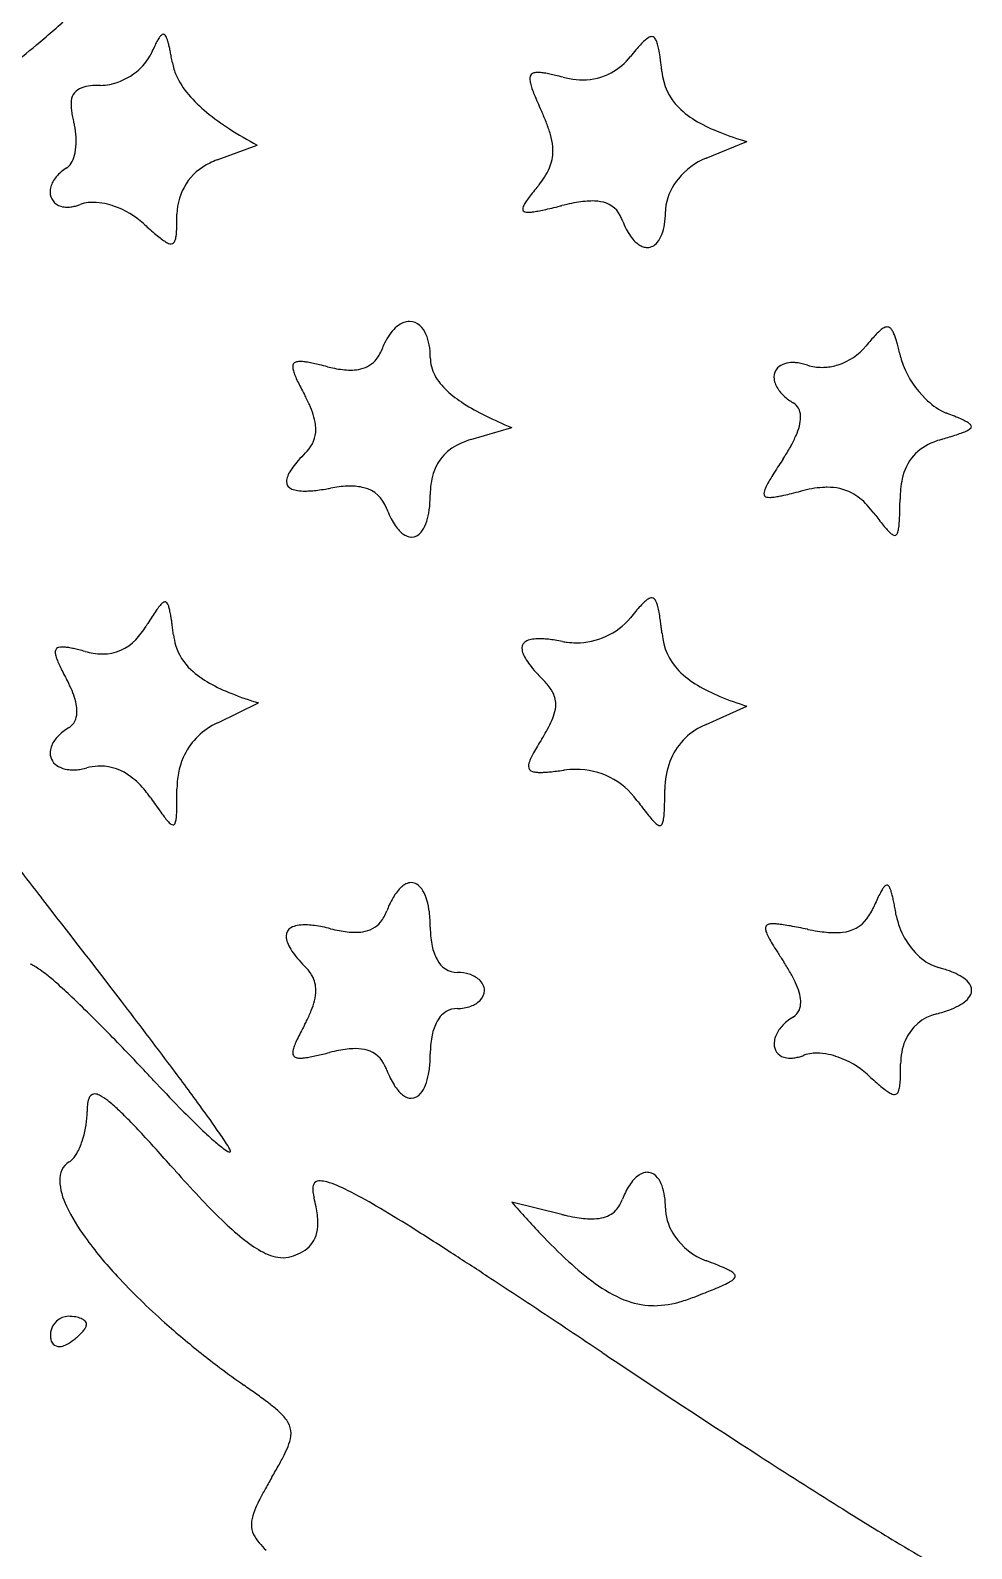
# Model space of a CAD drawing. Extents: x 22 to 127, y -150 to -3.
# Drawn here: x 100.45 to 126.46, y -96.92 to -54.98 of the extents above; entities that cross this region are included whole.
import ezdxf

# ---------------------------------------------------------------- set-up
doc = ezdxf.new("R2010")
doc.units = 0

msp = doc.modelspace()

# ---------------------------------------------------------------- linework, layer by layer
for p, q in [((105.606, -58.558), (106.713, -58.149)), ((119.125, -58.509), (120.25, -58.051)), ((112.625, -66.283), (113.75, -65.949)), ((108.03549, -67.705627), (108.035711, -67.705627)), ((105.625, -74.104), (106.75, -73.555)), ((119.125, -74.15), (120.25, -73.648)), ((115.136, -87.687), (113.75, -87.35))]:
    msp.add_line(p, q)
for centre, radius, start, end in [((84.575924, -36.191137), 25.011281, 310.188479, 312.868873), ((69.536052, -18.421475), 48.291281, 307.821622, 310.215188), ((106.73949, -56.795329), 3.174031, 151.658705, 154.451978), ((105.056826, -55.88375), 1.260318, 146.531225, 151.818446), ((104.355544, -55.414444), 0.416531, 134.942009, 147.1838), ((104.131071, -55.180958), 0.092895, 95.489414, 138.673429), ((104.121474, -55.143686), 0.055201, 54.065238, 89.263054), ((104.07378, -55.205269), 0.133077, 29.654023, 52.998787), ((103.842125, -55.347345), 0.404783, 21.175098, 30.907424), ((103.312229, -55.559247), 0.975463, 16.550613, 21.538432), ((102.556016, -55.791385), 1.766486, 14.84462, 16.78103), ((101.356302, -56.10596), 3.006755, 12.57152, 14.781939), ((118.728697, -56.671487), 1.918897, 132.744905, 137.536524), ((117.890275, -55.75613), 0.67763, 122.572238, 133.215258), ((117.633399, -55.341444), 0.189998, 93.516534, 124.616618), ((117.621607, -55.252247), 0.100442, 46.34557, 89.92156), ((117.512606, -55.35922), 0.253133, 21.423218, 45.209191), ((116.963774, -55.597282), 0.851261, 13.778321, 22.846956), ((102.537668, -55.029399), 1.381334, 307.677669, 334.457656), ((115.365637, -60.819079), 12.693021, 155.7101, 155.844939), ((110.700072, -58.699824), 7.568718, 154.374674, 155.804364), ((98.883867, -56.661367), 5.540804, 11.255945, 12.612323), ((94.917704, -57.45524), 9.585637, 10.486349, 11.282477), ((87.866313, -58.761021), 16.756911, 9.913955, 10.488437), ((115.616358, -54.55675), 1.822271, 299.005952, 321.223906), ((126.799729, -63.705544), 12.626624, 139.589044, 140.640859), ((120.877844, -58.657106), 4.84489, 137.372443, 139.648162), ((115.602348, -55.94753), 2.256986, 10.07077, 14.182588), ((112.519329, -56.504771), 5.389953, 7.956241, 10.172227), ((109.120709, -57.002745), 8.824816, 8.000888, 8.103977), ((106.84099, -57.318576), 11.126304, 7.374934, 7.977438), ((102.277762, -54.752687), 1.759581, 282.096998, 308.868699), ((105.854557, -55.611475), 1.504986, 190.123213, 203.877826), ((114.393835, -56.292975), 0.140996, 101.198405, 179.191598), ((114.4622, -56.542957), 0.399925, 88.854694, 103.851907), ((114.468864, -56.926197), 0.783085, 86.60819, 89.902714), ((114.423179, -57.559629), 1.418134, 80.767056, 86.279787), ((114.152665, -59.276638), 3.156313, 78.017885, 80.921032), ((113.482087, -62.487167), 6.436117, 76.741617, 78.111877), ((115.727223, -54.711574), 1.633256, 269.408329, 298.2382), ((100.273723, -58.169841), 17.748513, 6.964192, 7.378928), ((90.179913, -59.407556), 27.917924, 6.773055, 6.973875), ((119.50261, -55.981512), 1.60517, 184.770287, 224.923206), ((101.989313, -56.963578), 0.41305, 107.384425, 174.620612), ((102.212976, -57.539926), 1.030723, 95.996955, 109.677733), ((102.370659, -58.869372), 2.369435, 89.580673, 96.430418), ((102.38277, -55.189569), 1.310441, 270.228674, 281.610782), ((106.493458, -55.308518), 2.211915, 204.35466, 220.82291), ((114.540244, -56.316584), 0.288528, 174.910035, 180.114969), ((114.815383, -56.304756), 0.563804, 181.260875, 194.103608), ((115.718966, -56.093094), 1.491801, 193.531376, 199.314924), ((117.530947, -55.46937), 3.408114, 199.134805, 202.106398), ((111.710184, -70.003389), 14.158374, 75.85984, 76.738045), ((115.780641, -53.844904), 2.504918, 255.866862, 260.142721), ((115.716781, -54.241687), 2.103065, 260.006227, 269.824998), ((102.348163, -57.030102), 0.77724, 172.217593, 180.259873), ((102.777328, -57.027761), 1.20641, 180.27859, 186.997841), ((107.791951, -54.212452), 3.9111, 220.538342, 230.706981), ((121.47054, -53.876232), 7.657639, 202.057337, 203.765639), ((131.416644, -49.513517), 18.518494, 203.717739, 204.494907), ((103.496727, -56.941979), 1.930903, 186.923581, 191.529854), ((104.548895, -56.730189), 3.004173, 191.476644, 194.624186), ((109.536575, -52.110292), 6.642872, 230.543747, 237.321876), ((144.979785, -43.37018), 33.408047, 204.438274, 204.505142), ((109.163023, -59.711905), 5.96064, 21.335088, 24.638121), ((120.076418, -55.365784), 2.446452, 225.643851, 240.86552), ((105.28661, -56.544992), 3.764753, 194.51675, 194.694841), ((99.591942, -58.038311), 2.122457, 11.939068, 14.6922), ((99.578443, -58.041845), 2.136396, 3.077971, 11.956895), ((111.690319, -48.783638), 10.605834, 237.231553, 242.011123), ((111.627433, -58.755585), 3.317195, 15.69941, 21.435676), ((113.019854, -58.370226), 1.872453, 5.50852, 15.876675), ((121.231115, -53.355358), 4.764787, 240.507105, 248.760582), ((122.74725, -49.523147), 8.885974, 248.600211, 253.678148), ((100.07988, -58.042653), 1.634726, 348.544509, 0.35005), ((99.717003, -58.033208), 1.997572, 0.01555, 3.043997), ((113.524222, -58.312008), 1.364858, 0.055091, 5.108323), ((101.195921, -58.411464), 0.449437, 307.59076, 334.696224), ((100.741776, -58.181293), 0.958491, 333.860663, 348.808798), ((106.080225, -60.074407), 1.580282, 115.211025, 179.513887), ((106.278677, -60.373608), 1.936215, 110.329514, 116.753028), ((113.700684, -58.313206), 1.188399, 336.939178, 0.121031), ((119.870892, -60.316246), 1.95512, 112.427062, 140.763267), ((101.804682, -59.561733), 0.83667, 140.015387, 151.420323), ((101.973455, -59.70294), 1.056725, 129.833124, 140.029239), ((102.147154, -59.909546), 1.326644, 121.549871, 129.878173), ((101.295867, -58.525142), 0.298554, 301.756744, 305.700115), ((112.375098, -57.56184), 2.716802, 321.694154, 327.099311), ((113.248204, -58.121004), 1.680008, 326.93644, 336.952725), ((119.548672, -60.085202), 1.559605, 139.849931, 169.63507), ((101.395168, -59.451885), 0.401782, 178.659838, 255.035464), ((101.526855, -59.444976), 0.533365, 164.503158, 179.732826), ((101.654025, -59.479995), 0.665269, 151.395136, 164.52315), ((118.066642, -62.475722), 4.799032, 141.351738, 143.574839), ((123.518503, -66.816422), 11.767847, 140.416972, 141.423939), ((111.499517, -56.886447), 3.822552, 320.497833, 321.885217), ((101.461031, -59.262346), 0.60208, 253.637732, 270.489909), ((101.46345, -59.047944), 0.816464, 270.191497, 279.27466), ((101.427357, -58.822616), 1.044664, 279.236581, 286.618237), ((101.36198, -58.597113), 1.279447, 286.53556, 291.072312), ((102.140248, -60.644879), 0.911258, 95.757549, 110.440859), ((102.178208, -60.947076), 1.215762, 89.904422, 96.108769), ((102.169638, -61.346934), 1.615652, 77.920861, 89.624135), ((102.07782, -61.811095), 2.088763, 70.493946, 78.122396), ((101.979331, -62.09122), 2.385697, 48.118629, 70.510733), ((114.128665, -59.918066), 0.074776, 178.839357, 260.415112), ((114.24726, -59.924768), 0.19353, 156.297138, 177.56657), ((114.674652, -60.101043), 0.655813, 147.479833, 157.206115), ((115.725396, -60.754006), 1.892887, 143.429004, 147.91257), ((113.501184, -54.680991), 5.379168, 280.424164, 282.287309), ((112.287023, -49.077986), 11.112216, 282.256115, 283.366614), ((109.333401, -36.609855), 23.925418, 283.345578, 283.94329), ((105.661689, -21.714548), 39.266579, 283.905833, 283.962205), ((116.617654, -65.733483), 6.095306, 101.461345, 104.068468), ((116.205819, -63.690745), 4.011469, 97.853209, 101.493956), ((116.012226, -62.267221), 2.574845, 92.590748, 97.913868), ((115.975411, -61.584141), 1.890809, 90.032325, 92.411939), ((115.991025, -60.92748), 1.23426, 76.296486, 90.774364), ((116.109459, -60.433229), 0.726024, 20.862034, 76.136751), ((119.137888, -59.985794), 1.137889, 170.837522, 179.909653), ((122.119038, -39.850591), 27.618557, 227.813762, 228.216143), ((99.189453, -60.225143), 5.309555, 357.202341, 359.274127), ((89.189472, -60.082929), 15.310544, 359.216057, 0.082065), ((114.190172, -59.728878), 0.273124, 254.288932, 268.097915), ((114.207362, -59.479846), 0.522666, 267.120693, 270.073875), ((114.197296, -58.991544), 1.011024, 270.608618, 277.27593), ((114.020171, -57.52627), 2.486952, 277.048422, 280.525222), ((115.610125, -60.697439), 1.288564, 20.88855, 23.934529), ((118.974141, -59.414379), 2.311831, 200.870911, 207.166586), ((116.612251, -60.132896), 1.377096, 339.390642, 351.39411), ((115.78148, -59.99988), 2.218429, 351.208039, 359.780346), ((115.243036, -59.984027), 2.756964, 359.49379, 0.000568), ((111.05384, -52.24767), 11.001519, 228.166489, 229.313308), ((106.766211, -57.244795), 4.417074, 229.229132, 231.770234), ((105.095278, -59.374751), 1.709925, 231.586782, 236.868998), ((104.480233, -60.328206), 0.575355, 236.265265, 248.519921), ((104.332067, -60.761193), 0.116068, 271.95511, 345.819186), ((103.920022, -60.591037), 0.560909, 339.264646, 352.85145), ((102.604122, -60.400969), 1.890396, 352.098636, 357.473589), ((118.369477, -59.726672), 1.631286, 207.104606, 215.012079), ((117.918744, -60.045403), 1.079252, 214.882364, 225.701924), ((117.195156, -60.358455), 0.752123, 320.472591, 339.843468), ((104.341407, -60.681545), 0.195723, 248.461168, 268.424935), ((117.6636, -60.304988), 0.715274, 225.807569, 236.592958), ((117.542432, -60.49052), 0.493684, 236.476702, 251.413313), ((117.500247, -60.614501), 0.362724, 251.487032, 269.67945), ((117.488921, -60.614779), 0.362559, 271.469347, 322.170375), ((111.323135, -64.038595), 1.151925, 133.370195, 145.639918), ((111.041429, -63.736027), 0.738534, 115.748409, 133.602573), ((110.957907, -63.577572), 0.559565, 109.714589, 115.093795), ((110.928576, -63.48677), 0.464201, 90.355574, 110.087222), ((110.92236, -63.451535), 0.42897, 47.135286, 89.554432), ((110.736175, -63.653663), 0.703779, 23.639698, 47.21956), ((125.197444, -64.695821), 1.90453, 132.317772, 137.349698), ((124.385791, -63.796277), 0.69297, 121.779167, 132.768932), ((124.13898, -63.385581), 0.21396, 92.939302, 123.51492), ((124.128433, -63.294583), 0.122681, 66.457608, 90.19815), ((124.095923, -63.351789), 0.188238, 35.063865, 64.340367), ((123.842339, -63.544003), 0.506359, 24.760891, 36.382077), ((112.235411, -64.576764), 2.214058, 154.399808, 159.102058), ((111.765286, -64.345677), 1.690243, 145.505949, 154.5783), ((110.260049, -63.873701), 1.228228, 9.812261, 24.136744), ((109.545019, -64.004015), 1.955018, 359.648766, 10.004289), ((122.265174, -62.634898), 1.662628, 287.660014, 320.386427), ((131.801427, -70.522318), 10.712812, 139.298818, 140.408923), ((127.144383, -66.511532), 4.566721, 137.144361, 139.345703), ((123.212359, -63.843577), 1.20392, 19.251664, 25.150015), ((122.069349, -64.252803), 2.41796, 16.740788, 19.476086), ((120.218928, -64.812259), 4.351103, 15.01419, 16.776933), ((116.672495, -65.765876), 8.02351, 13.883553, 15.030826), ((107.832884, -64.277703), 0.14231, 100.579859, 139.170756), ((107.894857, -64.535496), 0.407326, 88.993842, 102.491516), ((107.898824, -64.990197), 0.86197, 85.215881, 89.788248), ((107.825002, -65.815561), 1.690622, 80.327762, 85.055646), ((107.499504, -67.77307), 3.675001, 77.8855, 80.452688), ((109.406457, -63.57172), 0.781472, 278.175917, 316.930441), ((109.237941, -63.449235), 0.988553, 318.41432, 340.020944), ((112.532043, -64.015903), 1.032043, 180.005383, 208.349341), ((121.512327, -64.915963), 0.758408, 89.334313, 106.323661), ((121.519363, -65.223646), 1.066042, 84.175108, 89.904614), ((121.491521, -65.486549), 1.330413, 77.600972, 84.131334), ((109.137544, -67.633432), 15.78645, 13.261825, 13.90166), ((126.26554, -63.590327), 1.812279, 193.454632, 200.717948), ((107.838354, -64.266727), 0.139779, 144.047173, 183.083539), ((108.124774, -64.262692), 0.426153, 181.553524, 196.60304), ((108.874958, -64.053815), 1.204828, 195.928303, 202.700741), ((110.488008, -63.391898), 2.94839, 202.470175, 205.844672), ((106.714338, -71.474005), 7.458302, 76.62911, 77.954795), ((104.752002, -79.74012), 15.954149, 75.835828, 76.637819), ((109.600608, -60.524222), 3.864018, 255.849917, 258.779167), ((109.399004, -61.557324), 2.811435, 258.712285, 263.402456), ((109.30096, -62.420431), 1.94278, 263.350215, 269.791944), ((109.301302, -63.052552), 1.310667, 269.676626, 279.498592), ((113.057109, -63.716642), 1.6363, 208.841141, 227.89639), ((121.360338, -64.554931), 0.360784, 136.26954, 180.914881), ((121.499775, -64.555829), 0.500199, 180.556975, 199.705999), ((121.423848, -64.628274), 0.457466, 105.816027, 135.130321), ((121.417986, -65.825253), 1.677007, 72.258802, 77.631917), ((122.323387, -62.966864), 1.321365, 252.63429, 270.151152), ((122.326655, -62.874502), 1.413722, 270.008834, 273.838635), ((122.318173, -62.786467), 1.50213, 273.936647, 287.487617), ((127.02058, -63.268127), 2.6327, 201.46349, 225.994343), ((113.743083, -61.828967), 6.559235, 205.73645, 207.371419), ((120.984286, -58.089052), 14.709201, 207.340334, 208.19162), ((114.173603, -62.523474), 3.270255, 227.3992, 237.599363), ((121.701673, -64.485798), 0.71389, 199.533532, 212.977202), ((121.87823, -64.376927), 0.921273, 212.680561, 218.368509), ((122.05018, -64.238103), 1.14226, 218.474335, 226.706809), ((104.158829, -67.1199), 4.386679, 24.245971, 28.333048), ((105.759073, -66.404056), 2.63363, 17.8953, 24.342738), ((115.724521, -60.120125), 6.130532, 237.396808, 243.813803), ((122.271653, -64.0044), 1.464233, 226.669936, 233.555344), ((122.470086, -63.738918), 1.795674, 233.494177, 238.318365), ((121.306726, -65.633084), 0.427244, 1.008181, 58.964515), ((126.545446, -63.798978), 1.920975, 225.18758, 243.226127), ((106.796485, -66.073623), 1.544879, 7.515727, 18.055784), ((117.746277, -56.053641), 10.671849, 243.707743, 248.0085), ((120.754736, -65.652734), 0.980542, 344.874339, 359.16456), ((121.070344, -65.666623), 0.664829, 359.964789, 3.540545), ((126.230827, -64.372072), 1.267798, 244.253309, 248.296969), ((111.54487, -101.443908), 38.606987, 68.273002, 68.392099), ((120.438367, -79.175191), 14.628055, 67.504265, 68.344103), ((124.150582, -70.22789), 4.941228, 65.478873, 67.578207), ((125.497569, -67.289791), 1.709093, 60.842067, 65.683518), ((126.095093, -66.231616), 0.493925, 49.327568, 61.566305), ((107.478468, -66.005452), 0.858035, 316.210272, 0.131816), ((107.261461, -66.005777), 1.075042, 0.122486, 7.172235), ((118.69112, -64.917159), 3.177095, 331.158676, 336.834881), ((119.917161, -65.436938), 1.845437, 336.697293, 345.192076), ((114.856248, -30.294651), 37.561142, 286.660449, 286.940322), ((121.887338, -53.344888), 13.462399, 286.898918, 287.783713), ((124.446432, -61.301799), 5.104094, 287.709921, 289.775107), ((125.54379, -64.338031), 1.875655, 289.610189, 294.032414), ((126.072346, -65.509798), 0.590232, 293.495336, 303.833227), ((126.314129, -65.8661), 0.159665, 302.950984, 325.324341), ((126.360407, -65.934335), 0.095831, 6.178941, 53.803959), ((126.393414, -65.922608), 0.062328, 326.577883, 356.676271), ((126.402099, -65.924026), 0.053583, 357.651572, 0.005688), ((111.147575, -69.771246), 4.397385, 134.855625, 138.582715), ((107.09053, -65.697252), 1.352142, 314.961707, 318.158741), ((112.850094, -67.614133), 1.328152, 111.732203, 162.781328), ((113.240742, -68.383092), 2.188499, 106.341004, 113.778914), ((117.012663, -63.999477), 5.090034, 327.110267, 331.22409), ((125.932679, -67.72325), 1.465361, 110.685, 137.405006), ((126.304342, -68.560352), 2.380351, 106.582506, 111.937124), ((108.806881, -67.8624), 1.373965, 143.589802, 151.874736), ((109.786866, -68.575238), 2.58577, 138.510458, 143.767035), ((137.527455, -77.679626), 19.566473, 146.909028, 147.651258), ((176.552068, -103.059094), 66.117921, 146.754056, 146.946487), ((115.827206, -63.251961), 6.491422, 326.751732, 327.251752), ((125.915856, -67.642694), 1.399276, 139.367383, 168.733094), ((107.746272, -67.441737), 0.21893, 179.666554, 251.116525), ((107.858455, -67.442923), 0.331119, 167.369965, 179.574396), ((108.14816, -67.516365), 0.629927, 151.388433, 166.613217), ((113.455635, -67.780235), 1.955832, 163.384624, 180.813387), ((123.176486, -68.769711), 2.672944, 149.268159, 153.214748), ((127.028301, -71.039249), 7.143645, 147.587422, 149.408785), ((127.201178, -67.935041), 2.717179, 167.982681, 179.956971), ((107.916088, -67.079986), 0.617712, 247.069273, 262.400569), ((108.024564, -66.349503), 1.356168, 261.939249, 270.461628), ((108.029373, -65.32234), 2.383296, 270.152369, 274.210304), ((107.946911, -64.166572), 3.542, 274.168022, 277.160808), ((107.760725, -62.674745), 5.0454, 277.146851, 279.61606), ((107.513293, -61.181734), 6.558767, 279.568494, 280.815266), ((109.401385, -71.028422), 3.467311, 96.959259, 100.929153), ((109.296317, -70.15912), 2.591684, 92.015832, 96.982103), ((109.275903, -69.695852), 2.127988, 90.015631, 91.905307), ((109.293525, -69.075955), 1.508201, 75.746034, 90.691523), ((109.454689, -68.477437), 0.888471, 19.640841, 76.31575), ((107.995209, -67.809494), 3.504791, 357.740172, 0.024423), ((120.813827, -67.780732), 0.09223, 176.223672, 261.626878), ((120.998166, -67.782987), 0.276495, 161.433995, 178.273577), ((121.583898, -67.973278), 0.892352, 152.783312, 161.826153), ((120.875276, -67.55697), 0.323787, 256.628514, 270.997759), ((120.8825, -67.310499), 0.57021, 269.840669, 269.992622), ((120.870381, -66.93361), 0.947176, 270.728699, 278.215631), ((120.674524, -65.481282), 2.412626, 277.890523, 281.290025), ((120.178417, -62.934093), 5.007663, 281.150779, 282.618829), ((118.849382, -57.024181), 11.06517, 282.649016, 283.7836), ((112.682039, -31.799326), 37.033021, 283.752314, 284.151253), ((90.478728, 56.714414), 128.289066, 284.101886, 284.110191), ((122.741142, -71.606723), 4.02563, 99.997016, 104.194502), ((122.519232, -70.329756), 2.72953, 93.744369, 100.062845), ((122.471221, -69.686745), 2.084765, 90.046292, 93.581777), ((122.498814, -69.019599), 1.417921, 62.841784, 91.183135), ((122.366539, -69.196203), 1.635851, 42.316727, 61.542896), ((93.346251, -67.578198), 31.13977, 358.899994, 359.347166), ((109.126945, -68.640826), 1.252827, 20.943822, 21.640748), ((112.894888, -67.202727), 2.780228, 200.866044, 205.944418), ((109.904073, -68.04609), 1.577647, 338.907725, 350.166736), ((108.855655, -67.855492), 2.643228, 349.977108, 358.001014), ((121.595872, -69.943334), 2.708908, 36.975446, 43.027832), ((143.288197, -53.551636), 24.480152, 217.087502, 217.503046), ((112.296896, -67.946588), 12.185546, 357.943706, 358.921227), ((112.164768, -67.559887), 1.967433, 205.893783, 212.296388), ((111.603853, -67.917356), 1.302301, 212.187696, 220.987839), ((111.266019, -68.209362), 0.855762, 221.065844, 229.914505), ((110.622161, -68.330738), 0.805265, 320.715029, 339.417045), ((131.612556, -62.522805), 9.755945, 217.451106, 218.632659), ((126.988875, -66.226237), 3.831949, 218.538289, 221.193919), ((125.160001, -67.834426), 1.396592, 220.963216, 226.71338), ((123.944568, -68.67482), 0.505386, 337.888719, 351.608391), ((122.681259, -68.460046), 1.786734, 350.706962, 355.903941), ((119.51356, -68.214306), 4.963931, 355.686401, 358.042998), ((111.080686, -68.432489), 0.565713, 229.723739, 243.1691), ((110.990489, -68.615397), 0.361791, 242.841287, 266.086893), ((110.982636, -68.674487), 0.302326, 266.807472, 269.994772), ((110.970675, -68.632082), 0.344938, 271.982578, 322.803471), ((124.487517, -68.557764), 0.409013, 225.812242, 240.475234), ((124.342603, -68.814916), 0.113842, 240.158822, 267.536924), ((124.329827, -68.843239), 0.085778, 275.273479, 345.268877), ((104.480077, -71.252623), 0.594127, 130.709126, 141.658793), ((104.180482, -70.892859), 0.126239, 95.538064, 134.13444), ((104.168445, -70.827084), 0.059875, 64.842867, 90.140029), ((104.136499, -70.874927), 0.117075, 24.850353, 60.640992), ((103.833261, -71.039388), 0.461865, 16.202081, 27.555426), ((118.749323, -72.197611), 1.951624, 132.807093, 137.565923), ((117.893279, -71.265081), 0.685791, 122.660494, 133.279219), ((117.632068, -70.844834), 0.191151, 93.545087, 124.723789), ((117.620246, -70.754266), 0.100218, 47.67398, 89.998305), ((117.517945, -70.857589), 0.245566, 21.737561, 46.259579), ((116.981471, -71.094681), 0.831979, 13.965349, 23.221573), ((117.339731, -79.814524), 16.051787, 147.421946, 148.242162), ((108.467547, -74.137392), 5.518728, 145.470031, 147.491241), ((105.532535, -72.110295), 1.951753, 141.077142, 145.65522), ((103.011987, -71.291392), 1.320898, 11.716167, 16.758981), ((101.137355, -71.688512), 3.237125, 9.177827, 11.860896), ((98.034163, -72.205657), 6.383094, 8.407928, 9.317569), ((93.917549, -72.815638), 10.544654, 7.804156, 8.416042), ((115.549139, -69.961524), 1.934339, 269.543322, 319.957209), ((127.182911, -79.54336), 13.137472, 139.586802, 140.607871), ((120.962033, -74.239789), 4.962686, 137.401625, 139.645843), ((115.650263, -71.442463), 2.20783, 10.228394, 14.386654), ((112.633373, -71.995977), 5.275071, 8.053865, 10.326158), ((109.105617, -72.51867), 8.841294, 7.969472, 8.204768), ((106.227904, -72.917754), 11.746546, 7.388122, 7.951166), ((101.832444, -70.345715), 2.117606, 316.201833, 328.916718), ((138.877693, -93.204861), 41.412859, 148.173735, 148.292556), ((85.238844, -74.00423), 19.304372, 7.355747, 7.801557), ((62.578992, -76.936798), 42.153198, 7.165205, 7.365672), ((106.139688, -71.466087), 1.749691, 186.989434, 196.559379), ((99.317781, -73.814573), 18.714623, 6.992132, 7.390573), ((87.982586, -75.209141), 30.135282, 6.798093, 7.000363), ((119.58014, -71.502304), 1.679959, 184.769905, 223.910467), ((101.278517, -72.149161), 0.142831, 147.647554, 182.70094), ((101.262656, -72.151634), 0.131182, 100.856082, 143.023102), ((101.320955, -72.383716), 0.370339, 88.972524, 102.952047), ((101.325054, -72.775675), 0.762242, 85.310188, 89.808937), ((101.26733, -73.432133), 1.421227, 80.327643, 85.15463), ((101.02323, -74.898711), 2.907975, 77.69127, 80.441446), ((100.471509, -77.457294), 5.525364, 76.254031, 77.757612), ((99.244413, -82.479425), 10.695234, 75.263518, 76.26151), ((102.462803, -70.979118), 1.224412, 269.253595, 317.179683), ((105.913082, -71.523059), 1.516279, 196.936334, 227.245488), ((114.246601, -72.04307), 0.214291, 110.503018, 180.916691), ((114.46423, -72.033185), 0.432098, 181.765699, 203.294049), ((114.40222, -72.365917), 0.572127, 97.591789, 113.777718), ((114.504028, -73.04034), 1.254145, 89.536019, 98.131564), ((114.512235, -73.785861), 1.999625, 87.384211, 89.944145), ((114.474272, -74.549005), 2.763708, 83.875231, 87.320046), ((114.34828, -75.743055), 3.964385, 81.300595, 83.905954), ((114.118485, -77.251118), 5.489856, 79.116913, 81.31044), ((115.534101, -69.871929), 2.023893, 259.204015, 262.987989), ((115.533755, -69.8749), 2.020903, 262.987427, 269.999052), ((101.549457, -72.145719), 0.413737, 181.408931, 195.861967), ((102.2294, -71.96438), 1.117411, 195.276995, 202.135894), ((103.632629, -71.404631), 2.628148, 201.912387, 205.438908), ((106.389374, -70.103314), 5.676596, 205.347977, 207.239964), ((102.534485, -69.971213), 2.23844, 255.261291, 260.987453), ((102.453015, -70.501291), 1.702146, 260.900848, 269.792585), ((115.017247, -71.811627), 1.027764, 202.447069, 212.844551), ((115.893395, -71.257195), 2.064579, 212.584081, 218.852143), ((112.262996, -67.088228), 12.278879, 207.203761, 208.233778), ((98.139375, -74.675311), 3.753604, 23.870247, 28.278705), ((106.661182, -70.730971), 2.605764, 226.990615, 240.947483), ((117.174492, -70.233337), 3.70454, 218.75468, 223.077434), ((118.58781, -68.929026), 5.627713, 222.949491, 225.051575), ((113.070184, -74.463985), 2.18766, 40.468925, 45.188324), ((120.151715, -70.907193), 2.504673, 224.649972, 239.712985), ((99.30045, -74.165208), 2.485423, 17.706088, 23.948115), ((107.803001, -68.729057), 4.910336, 240.644127, 248.622785), ((109.238422, -65.12213), 8.792357, 248.479966, 253.55941), ((113.708508, -73.921906), 1.350222, 33.120376, 40.54973), ((113.986904, -73.734839), 1.014856, 29.808778, 32.86302), ((114.249829, -73.599446), 0.719535, 0.19506, 30.861764), ((121.33106, -68.943777), 4.794966, 239.376462, 247.639816), ((122.89455, -65.205868), 8.846652, 247.484849, 252.606514), ((100.20584, -73.879604), 1.536065, 8.764666, 17.828601), ((101.102081, -73.799297), 0.633122, 340.838745, 0.857323), ((100.741023, -73.79418), 0.994118, 0.251076, 8.598864), ((114.03783, -73.585315), 0.931603, 342.840517, 359.281599), ((101.26228, -73.84958), 0.465321, 300.865344, 340.212658), ((106.406032, -75.837714), 1.899171, 117.068382, 156.097007), ((106.682511, -76.273161), 2.413211, 115.990203, 118.209137), ((111.834042, -72.692371), 3.315212, 330.164539, 334.857144), ((113.257731, -73.354494), 1.745103, 334.676416, 343.155969), ((119.793203, -75.813577), 1.789965, 114.684935, 159.004523), ((120.099358, -76.332169), 2.389819, 114.061183, 116.161929), ((101.729069, -75.030246), 0.752748, 144.462429, 156.971402), ((101.930876, -75.171528), 0.999086, 136.038318, 144.596132), ((102.144436, -75.377513), 1.295798, 128.124101, 136.037398), ((102.375773, -75.670578), 1.669165, 121.606211, 128.160449), ((126.185883, -81.818792), 13.689775, 147.939197, 148.914778), ((109.590858, -71.42084), 5.893694, 327.908497, 330.291003), ((101.453479, -74.939935), 0.460714, 174.984211, 179.975878), ((101.416743, -74.937756), 0.423983, 180.268241, 243.524211), ((101.540841, -74.95167), 0.548783, 156.833644, 174.561127), ((116.389736, -76.065365), 2.327425, 150.900884, 155.15963), ((119.240333, -77.6388), 5.583426, 148.849842, 151.018609), ((101.56714, -74.682625), 0.71971, 241.861627, 262.109988), ((101.620982, -74.371715), 1.035123, 261.520291, 270.178186), ((101.621469, -74.10086), 1.305975, 270.119874, 276.754267), ((101.587442, -73.808019), 1.600785, 276.730989, 282.348839), ((101.538658, -73.574359), 1.839474, 282.276687, 284.65366), ((102.395796, -76.834482), 1.531447, 93.072536, 104.823014), ((102.383786, -76.688378), 1.384916, 90.006581, 92.900345), ((102.372977, -76.695009), 1.391588, 52.064083, 89.561501), ((106.665059, -75.909054), 2.165253, 157.148495, 180.765983), ((114.354308, -75.314402), 0.140469, 177.628479, 258.324684), ((114.556519, -75.316123), 0.342642, 163.383855, 178.740225), ((115.098497, -75.473319), 0.90695, 154.83314, 163.658706), ((114.471207, -74.979736), 0.494085, 252.894685, 265.974313), ((114.530183, -74.343772), 1.132709, 265.256835, 270.253634), ((114.527423, -73.287183), 2.189301, 270.203471, 273.602966), ((114.409106, -71.327011), 4.153037, 273.532632, 275.513939), ((114.051896, -67.599911), 7.897215, 275.495277, 276.779956), ((113.121931, -59.717843), 15.833952, 276.754377, 277.433961), ((111.935794, -50.498466), 25.129309, 277.39596, 277.461305), ((115.522965, -77.85252), 2.458954, 90.070568, 97.570676), ((115.537062, -77.461419), 2.067923, 35.860553, 90.474506), ((120.245396, -75.950335), 2.261396, 159.874602, 180.016842), ((101.878859, -77.373519), 2.23067, 38.352773, 52.76849), ((101.227481, -77.922754), 3.0824, 34.949244, 38.845966), ((176.876457, -25.022442), 89.228005, 214.965106, 215.105146), ((87.206145, -76.143679), 17.293632, 359.159996, 359.860422), ((31.055094, -75.980519), 73.444919, 359.83985, 0.03317), ((153.723347, -48.707096), 45.734199, 217.030401, 217.282486), ((102.995623, -75.947975), 14.98703, 358.303298, 359.08257), ((71.405079, -75.426853), 46.58187, 359.063821, 359.355285), ((119.800046, -65.161984), 19.450512, 215.061985, 215.783312), ((109.108746, -72.877974), 6.265664, 215.709765, 217.605239), ((105.788052, -75.444726), 2.068633, 217.407984, 221.869446), ((102.600136, -76.520714), 1.893322, 352.610917, 357.495747), ((98.57992, -76.320547), 5.918495, 357.26033, 359.257828), ((128.548016, -67.888145), 14.084406, 217.234761, 218.158049), ((121.373312, -73.535506), 4.953748, 218.067763, 220.369716), ((118.888759, -75.65654), 1.686998, 220.142614, 225.410355), ((116.011316, -76.478492), 1.958931, 351.596694, 356.643574), ((112.221379, -76.230013), 5.756974, 356.383193, 358.390406), ((104.673223, -76.453335), 0.565318, 221.159774, 232.618334), ((104.402414, -76.816289), 0.112616, 229.98753, 264.786907), ((104.383065, -76.857427), 0.071595, 277.315789, 349.990615), ((103.984821, -76.707069), 0.496216, 340.847323, 353.387784), ((118.038656, -76.528796), 0.469077, 224.562443, 238.160771), ((117.853998, -76.829714), 0.116039, 237.235928, 266.830664), ((117.839103, -76.863396), 0.082616, 275.89089, 347.227617), ((117.43141, -76.696087), 0.522341, 339.189908, 352.444246), ((178.288981, -18.213669), 98.487352, 216.824973, 218.069032), ((111.758777, -79.681389), 1.487276, 142.261243, 149.874963), ((111.321644, -79.339751), 0.932488, 131.434107, 142.422098), ((111.161292, -79.166872), 0.696787, 129.277446, 130.956009), ((111.063871, -79.040391), 0.537225, 115.925457, 129.774389), ((110.979814, -78.862028), 0.34007, 90.764227, 116.326849), ((110.974122, -78.817601), 0.295615, 59.307638, 89.776057), ((110.856292, -78.991542), 0.50549, 29.390489, 57.88608), ((110.32631, -79.312545), 1.124967, 15.760655, 30.388555), ((127.300281, -80.565038), 3.793573, 152.351992, 154.896523), ((125.216547, -79.468866), 1.43911, 147.499907, 152.51415), ((124.387055, -78.93398), 0.452162, 136.113504, 148.188094), ((124.132642, -78.680176), 0.093089, 96.023819, 140.150266), ((124.122519, -78.63905), 0.05145, 59.080464, 89.605684), ((124.087556, -78.68982), 0.113038, 30.69954, 57.099768), ((123.881072, -78.823218), 0.358809, 21.60878, 32.182421), ((123.379891, -79.028636), 0.900439, 16.666236, 22.016848), ((122.596117, -79.270877), 1.720777, 14.673748, 16.908705), ((121.251051, -79.619892), 3.110384, 12.330965, 14.616763), ((-183.428193, -301.807293), 361.148015, 38.095743, 38.104841), ((-152.986272, -278.00852), 322.507506, 37.499856, 38.105123), ((113.079242, -80.366715), 2.976782, 155.642283, 159.063246), ((112.385672, -80.048071), 2.213533, 149.809647, 155.751795), ((109.411884, -79.583831), 2.07874, 6.709711, 16.110995), ((122.212572, -78.51119), 1.68853, 323.385549, 336.924437), ((139.794268, -86.289962), 17.53729, 155.950851, 156.057551), ((132.637385, -83.079735), 9.693431, 154.820407, 156.039472), ((118.351147, -80.258605), 6.079792, 11.001147, 12.375058), ((113.276775, -81.25123), 11.250338, 10.26978, 11.031949), ((103.23848, -83.071177), 21.452277, 9.764214, 10.272801), ((109.537742, -79.117335), 0.76723, 277.187345, 319.880258), ((109.285188, -78.933492), 1.079051, 321.056895, 339.974545), ((108.177555, -79.736594), 3.322472, 359.768813, 6.839029), ((120.90192, -79.834615), 0.16974, 98.690657, 127.532299), ((120.967861, -80.174181), 0.515558, 89.1567, 100.23281), ((120.96739, -80.919745), 1.261091, 84.51408, 89.633852), ((120.812264, -82.555342), 2.904028, 81.178102, 84.552548), ((122.821361, -78.960855), 0.931685, 274.457583, 323.252276), ((126.406528, -79.036742), 2.064906, 191.06376, 227.817201), ((107.775807, -79.993848), 0.258633, 118.994844, 181.740215), ((108.024605, -79.989274), 0.507464, 181.403281, 201.78296), ((107.911181, -80.225259), 0.526696, 99.691758, 119.672997), ((108.022266, -80.806215), 1.118122, 89.426713, 100.291189), ((108.032174, -81.401456), 1.713308, 87.351829, 89.957192), ((108.000074, -81.990814), 2.303525, 82.486888, 87.231568), ((107.869605, -82.995969), 3.317111, 78.773692, 82.522784), ((107.633102, -84.198801), 4.542972, 75.832867, 78.801378), ((109.783955, -75.67326), 4.249697, 255.849046, 259.188025), ((109.538109, -76.966907), 2.932898, 259.164803, 263.491659), ((109.433104, -77.909103), 1.984874, 263.420412, 269.778153), ((109.432253, -78.571904), 1.322075, 269.703825, 278.765856), ((114.607337, -79.750392), 3.107337, 179.992766, 181.319863), ((113.865418, -79.785173), 2.36488, 180.891461, 191.906435), ((120.867148, -79.778152), 0.104005, 131.293689, 183.505785), ((121.110301, -79.768874), 0.347315, 182.580555, 202.318852), ((121.928889, -79.461635), 1.221547, 201.068972, 208.438983), ((123.884027, -78.425017), 3.434465, 208.112735, 211.355646), ((120.213286, -86.492874), 6.88685, 79.603539, 81.277789), ((118.398472, -96.454837), 17.012767, 78.867863, 79.64631), ((110.818118, -135.104447), 56.398728, 78.643255, 78.892696), ((123.438619, -72.223088), 7.736621, 258.710135, 258.779466), ((123.145347, -73.749597), 6.182231, 258.692616, 261.232011), ((122.819868, -75.873502), 4.033534, 261.202478, 264.778054), ((122.694126, -77.271349), 2.630045, 264.734413, 269.814434), ((122.692266, -78.15595), 1.745442, 269.78145, 276.629424), ((108.550865, -79.791511), 1.069599, 201.158967, 212.078646), ((109.322092, -79.317067), 1.975058, 211.858754, 218.938462), ((112.864423, -80.004337), 1.340227, 191.567453, 208.619161), ((128.932577, -75.365944), 9.33749, 211.265445, 212.80153), ((148.451468, -62.819797), 32.54078, 212.751717, 213.279366), ((100.092517, -81.60405), 0.905959, 58.117691, 66.972738), ((99.267023, -82.958949), 2.492499, 54.310113, 58.454921), ((96.830729, -86.376092), 6.689202, 52.530842, 54.437125), ((110.329874, -78.510758), 3.265692, 218.82948, 223.794101), ((111.122452, -77.767895), 4.351929, 223.632216, 225.015392), ((107.29154, -81.620701), 1.081374, 28.781457, 45.758367), ((112.253562, -80.370921), 0.629089, 205.958507, 269.675609), ((226.861511, -11.522211), 126.240151, 213.215708, 213.237067), ((116.864493, -83.617485), 5.278196, 29.591069, 33.360219), ((125.910579, -79.617687), 1.301589, 226.822185, 253.550124), ((124.579642, -84.547086), 3.804803, 73.51703, 75.348903), ((124.883365, -83.561622), 2.773686, 67.097319, 73.757362), ((97.64815, -85.224007), 5.277806, 48.021413, 51.96544), ((89.549864, -94.336834), 17.468957, 46.409239, 48.267127), ((107.513275, -81.488154), 0.823269, 359.417621, 28.126274), ((112.25416, -82.058571), 1.05858, 72.137972, 90.225165), ((112.348327, -81.788078), 0.77227, 49.718568, 72.632137), ((112.596152, -81.515292), 0.404138, 2.168474, 51.518252), ((118.527862, -82.677805), 3.36776, 24.275254, 29.663598), ((119.787423, -82.114313), 1.98791, 16.462754, 24.395214), ((125.353755, -82.461078), 1.576849, 57.465036, 67.279443), ((125.787712, -81.791998), 0.779407, 41.325562, 57.907087), ((126.126132, -81.50648), 0.336848, 2.006933, 42.865985), ((76.183541, -108.430077), 36.892588, 45.220656, 46.465659), ((-67.556411, -212.501039), 214.853015, 36.903519, 37.509338), ((107.11395, -81.484498), 1.222611, 345.830925, 359.436506), ((112.374384, -81.256433), 0.721048, 290.113124, 314.080084), ((112.609901, -81.488935), 0.390256, 312.98703, 358.375266), ((120.65869, -81.862023), 1.080875, 3.801308, 16.725873), ((125.982883, -81.395759), 0.503182, 309.857996, 334.397149), ((126.16775, -81.491494), 0.295167, 335.648919, 356.46425), ((126.192479, -81.494678), 0.270294, 356.814664, 359.998954), ((104.938483, -80.750192), 3.52383, 333.151231, 338.223936), ((106.280907, -81.282168), 2.079852, 338.113807, 346.044189), ((112.344563, -82.715941), 0.750984, 122.867551, 155.100872), ((112.243058, -82.592197), 0.592238, 89.328385, 121.116098), ((112.255862, -80.957105), 1.042912, 269.677959, 290.57256), ((121.312234, -81.869766), 0.421975, 300.594122, 337.004276), ((121.213308, -81.839311), 0.525045, 338.162431, 1.005996), ((120.996712, -81.830466), 0.74156, 0.028843, 3.099923), ((125.795563, -83.382649), 1.272451, 103.43127, 157.262882), ((124.634731, -78.786443), 3.468227, 284.447013, 290.207062), ((125.115022, -80.077975), 2.090294, 290.08054, 298.177113), ((125.584815, -80.943003), 1.105957, 297.8842, 310.656152), ((61.190434, -123.549088), 58.185256, 43.686361, 45.227575), ((121.180058, -89.513807), 14.930342, 151.815401, 152.681471), ((103.554411, -80.067745), 5.066946, 331.801724, 333.334619), ((112.977501, -83.034483), 1.459376, 154.21935, 170.160948), ((121.969211, -83.162361), 1.01011, 138.509969, 147.638384), ((122.150877, -83.323527), 1.252961, 129.303254, 138.492925), ((122.336903, -83.549212), 1.545431, 121.605171, 129.340078), ((108.688086, -83.381283), 1.007164, 158.071754, 165.789789), ((110.126579, -83.948041), 2.553264, 154.448442, 158.328563), ((113.34128, -85.471606), 6.110719, 152.623952, 154.561126), ((114.038406, -83.232032), 2.538469, 169.859513, 180.405564), ((121.375754, -82.985988), 0.37247, 177.803269, 253.194695), ((121.504291, -82.971915), 0.500734, 175.852963, 179.976663), ((121.604592, -82.983213), 0.601602, 159.622932, 175.470623), ((121.789745, -83.050263), 0.798517, 147.539882, 159.738852), ((126.133175, -83.510535), 1.633303, 157.702773, 180.71791), ((60.286847, -124.444401), 59.457075, 43.198886, 43.708729), ((107.834937, -83.230945), 0.135583, 176.513041, 219.564999), ((108.084619, -83.230239), 0.385088, 165.534341, 178.878019), ((107.837964, -83.211576), 0.150815, 224.511248, 259.997187), ((107.898347, -82.945627), 0.423418, 258.201154, 270.91663), ((107.895559, -82.324579), 1.044455, 270.524528, 277.218504), ((107.734765, -80.998228), 2.380508, 277.046631, 280.773723), ((107.232288, -78.312564), 5.112768, 280.679439, 282.700694), ((106.111219, -73.288766), 10.260125, 282.639916, 283.617147), ((103.645772, -63.090361), 20.752307, 283.603629, 284.150263), ((109.840236, -87.655802), 4.582102, 100.985932, 104.164043), ((109.555914, -86.179181), 3.07836, 96.550155, 101.028471), ((109.43762, -85.129997), 2.022531, 90.233681, 96.611384), ((109.446799, -84.273896), 1.166544, 74.4567, 90.856025), ((109.541854, -83.8897), 0.77101, 23.642271, 73.611541), ((108.755063, -83.313459), 2.743123, 349.540033, 357.29778), ((107.785784, -83.252738), 3.714217, 357.067067, 0.042241), ((121.441843, -82.796329), 0.573199, 252.351787, 270.650529), ((121.445242, -82.544683), 0.824815, 270.215998, 279.154293), ((121.403891, -82.282743), 1.089997, 279.109671, 286.297622), ((121.323294, -82.00081), 1.38322, 286.224739, 291.133355), ((122.140248, -84.144879), 0.911258, 95.757549, 110.440859), ((122.178208, -84.447076), 1.215762, 89.904422, 96.108769), ((122.169638, -84.846934), 1.615652, 77.920861, 89.624135), ((122.07782, -85.311095), 2.088763, 70.493946, 78.122396), ((121.979331, -85.59122), 2.385697, 48.118629, 70.510733), ((63.42332, -121.497599), 55.15346, 42.858162, 43.197695), ((16.465761, -149.42761), 109.791212, 36.193238, 36.911978), ((109.014653, -84.18826), 1.375094, 20.931732, 26.229832), ((112.959891, -82.682244), 2.847819, 200.874825, 205.735937), ((109.851345, -83.521989), 1.627212, 338.548442, 349.752587), ((141.850923, -63.648895), 27.217473, 227.810269, 228.215889), ((119.000127, -83.7045), 5.49884, 357.200338, 359.285568), ((108.326522, -83.554407), 16.173495, 359.225367, 0.08292), ((131.870373, -58.037488), 38.185636, 222.801255, 224.34785), ((112.208489, -83.046348), 2.012849, 205.687269, 211.829295), ((111.6306, -83.407927), 1.331171, 211.724565, 220.181819), ((111.280395, -83.702196), 0.873748, 220.256343, 228.773544), ((110.604107, -83.82554), 0.815615, 320.51488, 339.056156), ((130.952296, -75.85927), 10.850644, 228.166209, 229.322326), ((126.731308, -80.780344), 4.36731, 229.238068, 231.796406), ((125.083821, -82.882436), 1.696556, 231.61303, 236.920461), ((124.329065, -84.256545), 0.117837, 272.044237, 345.951768), ((123.905726, -84.082239), 0.574666, 339.323567, 352.871447), ((122.552427, -83.887205), 1.941876, 352.116441, 357.465264), ((104.026392, -84.862412), 2.010468, 174.34159, 179.503774), ((102.766163, -84.726814), 0.743087, 161.484214, 175.165219), ((102.22452, -84.52457), 0.166433, 91.745047, 168.305483), ((102.204126, -84.69107), 0.333207, 62.967919, 87.363932), ((101.793536, -85.524194), 1.26199, 50.984735, 63.554124), ((100.005902, -87.816814), 4.169024, 46.471425, 51.731216), ((71.204167, -109.425114), 41.993805, 34.973227, 36.24834), ((111.083384, -83.930288), 0.572364, 228.55858, 241.931216), ((110.985311, -84.118532), 0.36012, 241.607255, 264.473352), ((110.975344, -84.182032), 0.29598, 265.209823, 269.987127), ((110.962726, -84.137595), 0.340648, 272.111711, 322.668893), ((124.476092, -83.826429), 0.573903, 236.320492, 248.594634), ((124.338607, -84.177622), 0.196757, 248.544831, 268.445103), ((99.223747, -84.79763), 2.792735, 341.961042, 357.268607), ((99.390552, -84.805486), 2.625746, 357.266379, 359.137731), ((95.573286, -92.538216), 10.645069, 44.03809, 46.675536), ((123.260179, -66.46416), 26.138057, 224.331726, 225.904041), ((86.44049, -101.414036), 23.380362, 42.698322, 44.116732), ((114.829172, -75.185362), 14.007892, 225.847545, 228.056132), ((96.875019, -91.494898), 10.681134, 32.617556, 35.091192), ((100.18198, -85.116617), 1.782837, 330.260495, 342.172449), ((71.260871, -115.471069), 44.069013, 42.066387, 42.746583), ((45.364299, -138.845419), 78.954435, 41.567499, 42.067778), ((109.047078, -81.640881), 5.341531, 227.904226, 231.682744), ((106.426408, -84.991177), 1.088272, 230.572613, 241.567238), ((105.287758, -86.172792), 0.728278, 18.587911, 36.709355), ((105.966684, -85.842526), 0.120734, 241.054905, 264.848942), ((105.9581, -85.942976), 0.019924, 263.49916, 2.809124), ((105.958899, -85.940676), 0.019147, 356.035397, 0.090021), ((101.818567, -86.714856), 0.562404, 121.824616, 183.666626), ((101.311256, -85.899485), 0.397906, 301.980632, 309.912591), ((101.051254, -85.623783), 0.776525, 311.575359, 330.936151), ((103.015395, -86.66012), 1.760419, 182.953374, 206.804365), ((139.194983, -55.609511), 46.474486, 221.589877, 221.778701), ((128.700388, -65.049312), 32.359135, 221.694766, 223.41482), ((108.434787, -86.943531), 0.184329, 82.52044, 187.106997), ((108.440357, -87.485694), 0.725158, 74.266536, 88.544075), ((107.724872, -89.854934), 3.199978, 62.292307, 73.438791), ((118.026114, -87.540844), 1.216804, 137.719956, 147.318743), ((117.694972, -87.235698), 0.766521, 123.69019, 137.943449), ((117.553536, -87.029478), 0.516491, 112.418509, 123.325013), ((117.501706, -86.897416), 0.374651, 90.5334, 112.793436), ((117.498351, -86.846129), 0.323348, 82.154492, 90.023562), ((117.478925, -86.901521), 0.381052, 36.669631, 80.397651), ((117.168665, -87.156375), 0.782342, 19.352161, 38.070726), ((108.7359, -86.982614), 0.484299, 178.073887, 180.01963), ((109.102482, -86.967924), 0.851011, 181.000225, 191.894963), ((109.939508, -86.813013), 1.702123, 191.190045, 194.145981), ((103.762386, -88.374235), 4.66924, 11.117129, 14.197928), ((103.113266, -99.115858), 13.545018, 59.423307, 63.236361), ((119.054464, -88.119342), 2.398898, 154.315642, 159.060022), ((118.503214, -87.850678), 1.785675, 147.217158, 154.418299), ((116.565311, -87.379199), 1.425482, 7.903938, 19.766089), ((115.715093, -87.50499), 2.284934, 359.723911, 8.096519), ((106.253675, -85.162072), 5.327712, 205.479284, 216.333899), ((117.178739, -75.980828), 16.476897, 223.338063, 226.409123), ((105.345704, -88.065057), 3.056019, 6.849774, 11.152975), ((90.785063, -120.237823), 38.001427, 57.936107, 59.620223), ((137.647722, -66.237246), 31.888077, 221.459408, 223.598756), ((116.103959, -87.066794), 0.72816, 280.062351, 316.158718), ((115.942027, -86.950493), 0.925945, 317.908921, 340.341043), ((119.13624, -87.515854), 1.13624, 180.007365, 183.191624), ((119.39666, -87.47533), 1.398753, 184.255143, 215.152281), ((111.11909, -82.374998), 7.66759, 226.260314, 231.792551), ((107.30477, -87.946517), 1.08961, 342.948592, 0.97951), ((106.424191, -87.938085), 1.970087, 0.489981, 6.924256), ((106.809845, -87.927945), 1.584376, 0.00198, 0.242587), ((65.059255, -161.464046), 86.595825, 57.115606, 57.99171), ((116.746464, -81.072183), 6.808039, 256.316797, 257.130648), ((116.395193, -82.64531), 5.196197, 257.043175, 260.003857), ((116.090714, -84.385188), 3.42988, 259.96787, 264.078748), ((115.968786, -85.580073), 2.228792, 264.027631, 269.783853), ((115.972922, -86.470544), 1.338365, 269.462938, 281.125977), ((111.176067, -81.619605), 11.392132, 216.01838, 223.032049), ((108.384156, -85.882856), 3.219677, 231.425955, 242.275281), ((107.598806, -88.016602), 0.788183, 298.518984, 341.551579), ((126.450291, -76.932908), 16.403294, 223.515391, 227.28012), ((119.795037, -87.2135), 1.875287, 214.685196, 249.065638), ((107.472682, -87.67096), 1.213079, 241.092601, 268.056673), ((107.432637, -88.080423), 0.802919, 269.922064, 291.200599), ((107.154757, -87.308537), 1.623178, 290.492224, 300.358399), ((21.483808, -229.028406), 166.993326, 56.730273, 57.146665), ((120.796084, -83.089696), 8.044165, 227.117533, 233.906301), ((63.696972, -233.235207), 154.551476, 68.976033, 68.983427), ((109.027158, -115.404125), 28.301799, 68.505087, 69.056363), ((116.876141, -95.495805), 6.902092, 66.726516, 68.574049), ((118.688168, -91.295255), 2.32738, 62.816735, 66.846122), ((119.416514, -89.891666), 0.746112, 53.495027, 63.33021), ((119.764375, -89.435483), 0.172686, 23.329588, 56.227549), ((116.592546, -76.619714), 18.763435, 222.905435, 228.492545), ((-53.809477, -343.793885), 304.252912, 56.426404, 56.731339), ((118.30303, -86.555267), 3.775214, 233.495475, 247.416903), ((115.746019, -80.979334), 9.479639, 291.996252, 293.414858), ((118.159034, -86.526452), 3.430434, 293.248498, 296.789959), ((119.234974, -88.639182), 1.059557, 296.346435, 304.884814), ((119.711732, -89.307017), 0.239232, 302.697056, 329.500357), ((119.84438, -89.390513), 0.08269, 332.702641, 359.279582), ((119.850975, -89.391802), 0.076089, 0.187597, 18.947119), ((117.69519, -87.986154), 2.220649, 247.719795, 268.290984), ((117.648943, -87.50519), 2.701553, 270.743069, 287.573925), ((117.050625, -85.421129), 4.869357, 286.881332, 291.585386), ((89.184231, -14.11868), 81.423711, 291.360816, 291.556025), ((110.348695, -67.69027), 23.822932, 291.552628, 292.061377), ((101.513378, -91.010967), 0.511142, 91.499761, 172.300553), ((101.503213, -91.556052), 1.056057, 79.032594, 90.174314), ((101.568983, -91.231187), 0.724617, 67.056006, 79.251095), ((101.713123, -90.899651), 0.363138, 49.180221, 67.607247), ((-229.126034, -607.956635), 621.298419, 56.227246, 56.427736), ((117.683924, -88.052797), 2.153719, 268.537695, 270.001464), ((101.560437, -91.029803), 0.560437, 171.036723, 180.020131), ((100.87445, -90.046126), 1.343753, 312.113441, 318.925486), ((101.320135, -90.431634), 0.75448, 318.75719, 327.607229), ((101.869398, -90.727482), 0.130816, 3.278891, 51.686273), ((101.6831, -90.658576), 0.326429, 327.112569, 342.053424), ((101.861457, -90.717614), 0.138564, 342.552892, 359.01321), ((119.426917, -73.506194), 22.973518, 228.344924, 230.006803), ((101.440722, -91.034941), 0.44075, 179.357668, 195.443484), ((101.271785, -91.084037), 0.264849, 194.937704, 223.977599), ((101.242015, -91.102763), 0.230537, 225.76649, 271.789431), ((101.246477, -90.969899), 0.363298, 270.431642, 284.73423), ((101.209097, -90.823427), 0.514462, 284.611455, 295.073026), ((101.137814, -90.667258), 0.686124, 294.938238, 301.861785), ((100.486, -89.611229), 1.927113, 301.747419, 309.249324), ((100.60123, -89.752684), 1.744665, 309.258003, 312.30712), ((120.679844, -72.004217), 24.929467, 230.019266, 233.026321), ((306.698214, 193.476458), 342.756897, 236.246243, 236.360279), ((121.335892, -71.143983), 26.011298, 233.011478, 234.807711), ((296.100422, 177.437364), 323.53291, 236.349281, 237.148031), ((75.484022, -136.311201), 53.670343, 54.433642, 54.899675), ((99.154425, -103.233958), 12.996137, 52.774845, 54.501019), ((104.184605, -96.62946), 4.69422, 48.846895, 52.896534), ((106.07416, -94.483472), 1.834955, 39.904359, 49.175686), ((106.781632, -93.884944), 0.908296, 29.087882, 39.570551), ((107.065642, -93.730918), 0.585236, 359.92671, 29.427815), ((106.740837, -93.710193), 0.910294, 339.735736, 358.648292), ((101.497588, -91.336828), 6.674098, 330.728404, 333.703891), ((105.356982, -93.23389), 2.373686, 333.486547, 340.519682), ((236.013747, 84.332027), 212.722212, 237.140064, 237.845424), ((83.678704, -81.413031), 27.070018, 330.010156, 330.84672), ((131.601884, -109.077766), 28.26499, 150.055527, 150.813607), ((-16.420782, -23.994672), 142.468275, 330.120577, 330.132226), ((109.570129, -97.031657), 3.151756, 152.839795, 158.458063), ((114.259837, -99.404836), 8.407707, 150.731452, 153.039199), ((107.790345, -96.340244), 1.242461, 157.979023, 171.404952), ((176.821322, -9.935786), 101.411129, 237.813441, 238.846004), ((107.185933, -96.253824), 0.630846, 179.91153, 205.46334), ((107.298322, -96.254508), 0.743236, 172.271491, 179.87217), ((107.570538, -96.060623), 1.061193, 205.953534, 220.864642), ((108.699115, -95.112713), 2.534973, 220.377905, 226.741797), ((139.823294, -71.283816), 29.770252, 238.70046, 240.914082)]:
    msp.add_arc(centre, radius, start, end)

doc.saveas('drawing.dxf')
